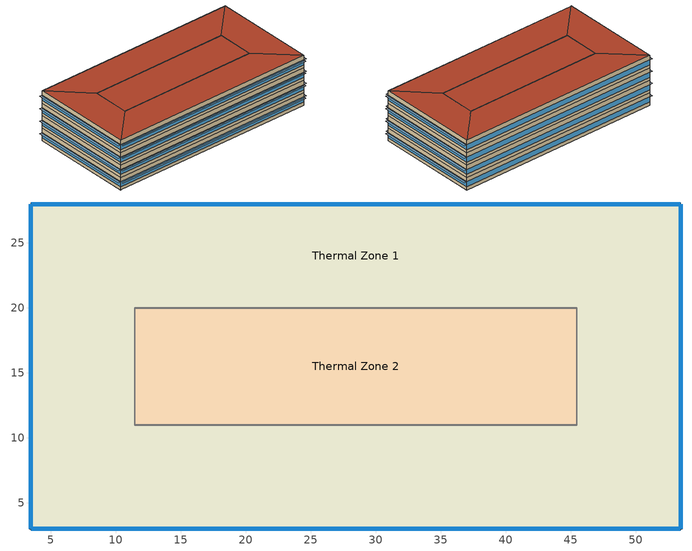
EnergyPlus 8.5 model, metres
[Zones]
Thermal Zone 1
 floor ground (ExtSlabCarpet 4in ClimateZone 1-8): 45.45,10.99 53.45,2.99 3.45,2.99 11.45,10.99 z0; 53.45,27.99 53.45,2.99 45.45,10.99 45.45,19.99 z0; 53.45,27.99 45.45,19.99 11.45,19.99 3.45,27.99 z0; 3.45,27.99 11.45,19.99 11.45,10.99 3.45,2.99 z0
 wall outside (001): 3.45,27.99 3.45,2.99 53.45,2.99 53.45,27.99 3.45,27.99 z0:3.05; 3.45,27.99 3.45,2.99 53.45,2.99 53.45,27.99 3.45,27.99 z9.14:12.19; 3.45,2.99 53.45,2.99 53.45,27.99 3.45,27.99 3.45,2.99 z3.05:6.1; 3.45,2.99 53.45,2.99 53.45,27.99 3.45,27.99 3.45,2.99 z6.1:9.14
 wall to Thermal Zone 2 (Interior Wall): 45.45,19.99 45.45,10.99 11.45,10.99 11.45,19.99 45.45,19.99 z9.14:12.19; 45.45,19.99 45.45,10.99 11.45,10.99 11.45,19.99 45.45,19.99 z0:3.05; 45.45,10.99 11.45,10.99 11.45,19.99 45.45,19.99 45.45,10.99 z3.05:6.1; 45.45,10.99 11.45,10.99 11.45,19.99 45.45,19.99 45.45,10.99 z6.1:9.14
 window (ASHRAE 189.1-2009 ExtWindow ClimateZone 1): 3.45,27.96 3.45,3.01 / 53.45,3.01 53.45,27.96 / 3.47,2.99 53.42,2.99 / 53.42,27.99 3.47,27.99 z0.76:1.98; 3.45,27.96 3.45,3.01 / 53.45,3.01 53.45,27.96 z9.9:11.13; 53.42,27.99 3.47,27.99 / 3.47,2.99 53.42,2.99 z9.9:11.12; 3.47,2.99 53.42,2.99 / 3.45,27.96 3.45,3.01 / 53.45,3.01 53.45,27.96 / 53.42,27.99 3.47,27.99 z3.81:5.03; 3.47,2.99 53.42,2.99 / 3.45,27.96 3.45,3.01 / 53.45,3.01 53.45,27.96 / 53.42,27.99 3.47,27.99 z6.86:8.08
 roof outside (ASHRAE 189.1-2009 ExtRoof IEAD ClimateZone 1): 3.45,2.99 11.45,10.99 11.45,19.99 3.45,27.99 z12.19; 53.45,2.99 53.45,27.99 45.45,19.99 45.45,10.99 z12.19; 45.45,19.99 53.45,27.99 3.45,27.99 11.45,19.99 z12.19; 53.45,2.99 45.45,10.99 11.45,10.99 3.45,2.99 z12.19
Thermal Zone 2
 floor ground (ExtSlabCarpet 4in ClimateZone 1-8): 45.45,19.99 45.45,10.99 11.45,10.99 11.45,19.99 z0
 roof outside (ASHRAE 189.1-2009 ExtRoof IEAD ClimateZone 1): 45.45,10.99 45.45,19.99 11.45,19.99 11.45,10.99 z12.19
shading: 53.42,2.38 53.42,2.99 3.47,2.99 3.47,2.38 z11.12; 54.06,3.01 54.06,27.96 53.45,27.96 53.45,3.01 z5.03; 53.42,2.38 53.42,2.99 3.47,2.99 3.47,2.38 z1.98; 3.45,3.01 3.45,27.96 2.84,27.96 2.84,3.01 z1.98; 3.45,3.01 3.45,27.96 2.84,27.96 2.84,3.01 z5.03; 53.42,2.38 53.42,2.99 3.47,2.99 3.47,2.38 z8.08; 53.42,2.38 53.42,2.99 3.47,2.99 3.47,2.38 z5.03; 54.06,3.01 54.06,27.96 53.45,27.96 53.45,3.01 z1.98; 54.06,3.01 54.06,27.96 53.45,27.96 53.45,3.01 z8.08; 54.06,3.01 54.06,27.96 53.45,27.96 53.45,3.01 z11.13; 3.45,3.01 3.45,27.96 2.84,27.96 2.84,3.01 z11.13; 3.45,3.01 3.45,27.96 2.84,27.96 2.84,3.01 z8.08
[Building]
Building 1
[Site:Location]
ACAPULCO: Latitude {deg}=16.77; Longitude {deg}=-99.75; Time Zone {hr}=-6; Elevation {m}=5
[SizingPeriod:DesignDay] Day of Month=21; Dry-Bulb Temperature Range Modifier Type=DefaultMultipliers; Rain Indicator=No; Snow Indicator=No; Daylight Saving Time Indicator=No
Name | Month | Day Type | Maximum Dry-Bulb Temperature {C} | Daily Dry-Bulb Temperature Range {deltaC} | Humidity Condition Type | Wetbulb or DewPoint at Maximum Dry-Bulb {C} | Barometric Pressure {Pa} | Wind Speed {m/s} | Wind Direction {deg} | Solar Model Indicator | ASHRAE Clear Sky Optical Depth for Beam Irradiance (taub) | ASHRAE Clear Sky Optical Depth for Diffuse Irradiance (taud) | Enthalpy at Maximum Dry-Bulb {J/kg} | Sky Clearness
ACAPULCO Ann Clg .4% Condns DB=>MWB | 8 | SummerDesignDay | 33.7 | 7 | Wetbulb | 26.8 | 101265 | 4.4 | 240 | ASHRAETau | 0.458 | 2.227
ACAPULCO Ann Clg .4% Condns DP=>MDB | 8 | SummerDesignDay | 31.3 | 7 | Dewpoint | 26.9 | 101265 | 4.4 | 240 | ASHRAETau | 0.458 | 2.227
ACAPULCO Ann Clg .4% Condns Enth=>MDB | 8 | SummerDesignDay | 32.6 | 7 | Enthalpy |  | 101265 | 4.4 | 240 | ASHRAETau | 0.458 | 2.227 | 89500
ACAPULCO Ann Clg .4% Condns WB=>MDB | 8 | SummerDesignDay | 32.4 | 7 | Wetbulb | 28 | 101265 | 4.4 | 240 | ASHRAETau | 0.458 | 2.227
ACAPULCO Ann Htg 99.6% Condns DB | 1 | WinterDesignDay | 19.8 | 0 | Wetbulb | 19.8 | 101265 | 1.3 | 0 | ASHRAEClearSky |  |  |  | 0
ACAPULCO Ann Htg Wind 99.6% Condns WS=>MCDB | 1 | WinterDesignDay | 29 | 0 | Wetbulb | 29 | 101265 | 8.3 | 0 | ASHRAEClearSky |  |  |  | 0
ACAPULCO Ann Hum_n 99.6% Condns DP=>MCDB | 1 | WinterDesignDay | 23.2 | 0 | Dewpoint | 14.1 | 101265 | 1.3 | 0 | ASHRAEClearSky |  |  |  | 0
Piacenza Ann Clg .4% Condns DB=>MWB | 8 | SummerDesignDay | 33.1 | 11.9 | Wetbulb | 22.7 | 99726 | 2.3 | 90 | ASHRAETau | 0.48 | 1.935
Piacenza Ann Clg .4% Condns DP=>MDB | 8 | SummerDesignDay | 27.4 | 11.9 | Dewpoint | 23 | 99726 | 2.3 | 90 | ASHRAETau | 0.48 | 1.935
Piacenza Ann Clg .4% Condns Enth=>MDB | 8 | SummerDesignDay | 30.3 | 11.9 | Enthalpy |  | 99726 | 2.3 | 90 | ASHRAETau | 0.48 | 1.935 | 74900
Piacenza Ann Clg .4% Condns WB=>MDB | 8 | SummerDesignDay | 30.1 | 11.9 | Wetbulb | 24.6 | 99726 | 2.3 | 90 | ASHRAETau | 0.48 | 1.935
Piacenza Ann Htg 99.6% Condns DB | 1 | WinterDesignDay | -6.1 | 0 | Wetbulb | -6.1 | 99726 | 2 | 250 | ASHRAEClearSky |  |  |  | 0
Piacenza Ann Htg Wind 99.6% Condns WS=>MCDB | 1 | WinterDesignDay | 5.8 | 0 | Wetbulb | 5.8 | 99726 | 8.9 | 250 | ASHRAEClearSky |  |  |  | 0
Piacenza Ann Hum_n 99.6% Condns DP=>MCDB | 1 | WinterDesignDay | 3.5 | 0 | Dewpoint | -11.3 | 99726 | 2 | 250 | ASHRAEClearSky |  |  |  | 0
[Material] Thermal Absorptance=0.9
Name | Roughness | Thickness {m} | Conductivity {W/m-K} | Density {kg/m3} | Specific Heat {J/kg-K} | Solar Absorptance | Visible Absorptance
1/2IN Gypsum | Smooth | 0.0127 | 0.16 | 784.9 | 830 | 0.4 | 0.4
F16 Acoustic tile | MediumSmooth | 0.0191 | 0.06 | 368 | 590 | 0.3 | 0.3
G01a 19mm gypsum board | MediumSmooth | 0.019 | 0.16 | 800 | 1090 | 0.4 | 0.4
G05 25mm wood | MediumSmooth | 0.0254 | 0.15 | 608 | 1630 | 0.5 | 0.5
I01 25mm insulation board | MediumRough | 0.0254 | 0.03 | 43 | 1210 | 0.6 | 0.6
M11 100mm lightweight concrete | MediumRough | 0.1016 | 0.53 | 1280 | 840 | 0.5 | 0.5
MAT-CC05 4 HW CONCRETE | Rough | 0.1016 | 1.311 | 2240 | 836.8 | 0.85 | 0.85
Metal Decking | MediumSmooth | 0.0015 | 45.006 | 7680 | 418.4 | 0.6 | 0.6
Roof Insulation [18] | MediumRough | 0.1693 | 0.049 | 265 | 836.8 | 0.7 | 0.7
Roof Membrane | VeryRough | 0.0095 | 0.16 | 1121.29 | 1460 | 0.7 | 0.7
[Material:AirGap]
Name | Thermal Resistance {m2-K/W}
F04 Wall air space resistance | 0.15
F05 Ceiling air space resistance | 0.18
[Material:NoMass]
CP02 CARPET PAD: Roughness=Smooth; Thermal Resistance {m2-K/W}=0.1; Thermal Absorptance=0.9; Solar Absorptance=0.8; Visible Absorptance=0.8
[WindowMaterial:Glazing]
Theoretical Glass [167]: Optical Data Type=SpectralAverage; Thickness {m}=0.003; Solar Transmittance at Normal Incidence=0.2374; Front Side Solar Reflectance at Normal Incidence=0.7126; Back Side Solar Reflectance at Normal Incidence=0; Visible Transmittance at Normal Incidence=0.2512; Front Side Visible Reflectance at Normal Incidence=0.6988; Back Side Visible Reflectance at Normal Incidence=0; Infrared Transmittance at Normal Incidence=0; Front Side Infrared Hemispherical Emissivity=0.985; Back Side Infrared Hemispherical Emissivity=0.985; Conductivity {W/m-K}=2.1073; Dirt Correction Factor for Solar and Visible Transmittance=1; Solar Diffusing=No
[Construction]
001: G01a 19mm gypsum board, G05 25mm wood, I01 25mm insulation board, 1/2IN Gypsum
ASHRAE 189.1-2009 ExtRoof IEAD ClimateZone 1: Roof Membrane, Roof Insulation [18], Metal Decking
ASHRAE 189.1-2009 ExtWindow ClimateZone 1: Theoretical Glass [167]
ExtSlabCarpet 4in ClimateZone 1-8: MAT-CC05 4 HW CONCRETE, CP02 CARPET PAD
Interior Ceiling: M11 100mm lightweight concrete, F05 Ceiling air space resistance, F16 Acoustic tile
Interior Floor: F16 Acoustic tile, F05 Ceiling air space resistance, M11 100mm lightweight concrete
Interior Wall: G01a 19mm gypsum board, F04 Wall air space resistance, G01a 19mm gypsum board
[Zone] Part of Total Floor Area=Yes
Thermal Zone 1; Thermal Zone 2
[InternalMass]
Name | Construction | Zone | Surface Area {m2}
Merged Surface 101 - Surface 119; Merged Surface 105 - Surface 95; Merged Surface 107 - Surface 117; Merged Surface 11 - Surface 29; Merged Surface 15 - Surface 5; Merged Surface 17 - Surface 27; Merged Surface 3 - Surface 9; Merged Surface 33 - Surface 39; Merged Surface 35 - Surface 45; Merged Surface 41 - Surface 59; Merged Surface 47 - Surface 57; Merged Surface 63 - Surface 69; Merged Surface 65 - Surface 75; Merged Surface 71 - Surface 89; Merged Surface 77 - Surface 87; Merged Surface 93 - Surface 99 | Interior Wall | Thermal Zone 1 | 34.4842
Merged Surface 103 - Surface 78 | Interior Floor | Thermal Zone 1 | 136
Merged Surface 115 - Surface 90; Merged Surface 31 - Surface 6 | Interior Floor | Thermal Zone 1 | 336
Merged Surface 12 - Surface 37; Merged Surface 18 - Surface 43; Merged Surface 42 - Surface 67; Merged Surface 48 - Surface 73; Merged Surface 72 - Surface 97 | Interior Ceiling | Thermal Zone 1 | 136
Merged Surface 30 - Surface 55; Merged Surface 36 - Surface 61; Merged Surface 60 - Surface 85; Merged Surface 66 - Surface 91 | Interior Ceiling | Thermal Zone 1 | 336
Merged Surface 109 - Surface 84 | Interior Floor | Thermal Zone 2 | 306
Merged Surface 24 - Surface 49; Merged Surface 54 - Surface 79 | Interior Ceiling | Thermal Zone 2 | 306
[ZoneControl:Thermostat] Control Object Type 1=ThermostatSetpoint:DualSetpoint
Name | Zone or ZoneList | Control Type Schedule | Control Name 1
Thermal Zone 1 Thermostat | Thermal Zone 1 | Thermal Zone 1 Thermostat Schedule | Thermal Zone 1 Thermostat 1
Thermal Zone 2 Thermostat | Thermal Zone 2 | Thermal Zone 2 Thermostat Schedule | Thermal Zone 2 Thermostat 1
[ThermostatSetpoint:DualSetpoint] Heating Setpoint Temperature Schedule=Medium Office HtgSetp; Cooling Setpoint Temperature Schedule=Medium Office ClgSetp
Thermal Zone 1 Thermostat 1; Thermal Zone 2 Thermostat 1
[Sizing:Zone] Zone Cooling Design Supply Air Temperature Input Method=SupplyAirTemperature; Zone Cooling Design Supply Air Temperature {C}=14; Zone Cooling Design Supply Air Temperature Difference {deltaC}=11.11; Zone Heating Design Supply Air Temperature Input Method=SupplyAirTemperature; Zone Heating Design Supply Air Temperature {C}=40; Zone Heating Design Supply Air Temperature Difference {deltaC}=11.11; Zone Cooling Design Supply Air Humidity Ratio {kgWater/kgDryAir}=0.0085; Zone Heating Design Supply Air Humidity Ratio {kgWater/kgDryAir}=0.008; Cooling Design Air Flow Method=DesignDay; Cooling Design Air Flow Rate {m3/s}=0; Cooling Minimum Air Flow per Zone Floor Area {m3/s-m2}=0.000762; Cooling Minimum Air Flow {m3/s}=0; Cooling Minimum Air Flow Fraction=0; Heating Design Air Flow Method=DesignDay; Heating Design Air Flow Rate {m3/s}=0; Heating Maximum Air Flow per Zone Floor Area {m3/s-m2}=0.002032; Heating Maximum Air Flow {m3/s}=0.141576; Heating Maximum Air Flow Fraction=0.3; Account for Dedicated Outdoor Air System=No
Name | Design Specification Outdoor Air Object | Design Specification Zone Air Distribution Object
Thermal Zone 1 | 189.1-2009 - Office - OpenOffice - CZ1-3 Ventilation | Thermal Zone 1 Design Spec Zone Air Dist
Thermal Zone 2 | 189.1-2009 - Office - Corridor - CZ1-3 Ventilation | Thermal Zone 2 Design Spec Zone Air Dist
[DesignSpecification:ZoneAirDistribution] Zone Air Distribution Effectiveness in Cooling Mode=1; Zone Air Distribution Effectiveness in Heating Mode=1
Thermal Zone 1 Design Spec Zone Air Dist; Thermal Zone 2 Design Spec Zone Air Dist
[DesignSpecification:OutdoorAir] Outdoor Air Method=Sum; Outdoor Air Flow per Zone {m3/s}=0; Outdoor Air Flow Air Changes per Hour {1/hr}=0
Name | Outdoor Air Flow per Person {m3/s-person} | Outdoor Air Flow per Zone Floor Area {m3/s-m2}
189.1-2009 - Office - OpenOffice - CZ1-3 Ventilation | 0.00943895 | 0
189.1-2009 - Office - Corridor - CZ1-3 Ventilation | 0 | 0.000254
[ZoneVentilation:DesignFlowRate]
Name | Zone or ZoneList | Schedule | Design Flow Rate Calculation Method | Flow Rate per Person {m3/s-person} | Flow Rate per Zone Floor Area {m3/s-m2}
Thermal Zone 1 Ventilation per Person | Thermal Zone 1 | Office Work Occ | Flow/Person | 0.00943895
Thermal Zone 2 Ventilation per Floor Area | Thermal Zone 2 | Always_On | Flow/Area |  | 0.000254
[Zone equipment]
Thermal Zone 1: Thermal Zone 1 Ideal Loads Air System
Thermal Zone 2: Thermal Zone 2 Ideal Loads Air System
[ZoneHVAC:IdealLoadsAirSystem] Maximum Heating Supply Air Temperature {C}=50; Minimum Cooling Supply Air Temperature {C}=13; Maximum Heating Supply Air Humidity Ratio {kgWater/kgDryAir}=0.0156; Minimum Cooling Supply Air Humidity Ratio {kgWater/kgDryAir}=0.0077; Heating Limit=NoLimit; Cooling Limit=NoLimit; Dehumidification Control Type=ConstantSensibleHeatRatio; Cooling Sensible Heat Ratio=0.7; Humidification Control Type=None; Demand Controlled Ventilation Type=None; Outdoor Air Economizer Type=NoEconomizer; Heat Recovery Type=None; Sensible Heat Recovery Effectiveness=0.7; Latent Heat Recovery Effectiveness=0.65
Thermal Zone 1 Ideal Loads Air System; Thermal Zone 2 Ideal Loads Air System
[Schedule:Compact]
Thermal Zone 1 Thermostat Schedule; Thermal Zone 2 Thermostat Schedule: Through: 12/31, For: AllDays, Until: 24:00, 4
[Schedule:Day:Interval]
Medium Office HtgSetp Rule 1 Day Schedule; Medium Office HtgSetp Summer Design Day: No, 24:00, 15.6
Medium Office HtgSetp Default Schedule: No, 06:00, 15.6, 22:00, 21, 24:00, 15.6
Medium Office HtgSetp Rule 2 Day Schedule: No, 06:00, 15.6, 18:00, 21, 24:00, 15.6
Medium Office HtgSetp Winter Design Day: No, 24:00, 21
Medium Office ClgSetp Rule 1 Day Schedule; Medium Office ClgSetp Winter Design Day: No, 24:00, 26.7
Medium Office ClgSetp Default Schedule; Medium Office ClgSetp Summer Design Day: No, 06:00, 26.7, 22:00, 24, 24:00, 26.7
Medium Office ClgSetp Rule 2 Day Schedule: No, 06:00, 26.7, 18:00, 24, 24:00, 26.7
Office Bldg Occ Default Schedule: No, 06:00, 0, 07:00, 0.1, 08:00, 0.2, 12:00, 0.85, 13:00, 0.5, 17:00, 0.85, 18:00, 0.7, 20:00, 0.4, 22:00, 0.1, 24:00, 0.05
Office Bldg Occ Rule 1 Day Schedule; Office Bldg Occ Winter Design Day: No, 24:00, 0
Office Bldg Occ Rule 2 Day Schedule: No, 06:00, 0, 08:00, 0.1, 14:00, 0.4, 17:00, 0.1, 24:00, 0
Office Bldg Occ Summer Design Day: No, 06:00, 0, 22:00, 1, 24:00, 0.05
[Schedule:Week:Daily]
Schedule:Week:Daily {f6491072-b347-4690-a6f6-a649c80a2713}: Medium Office HtgSetp Rule 1 Day Schedule, Medium Office HtgSetp Default Schedule, Medium Office HtgSetp Default Schedule, Medium Office HtgSetp Default Schedule, Medium Office HtgSetp Default Schedule, Medium Office HtgSetp Default Schedule, Medium Office HtgSetp Rule 2 Day Schedule, Medium Office HtgSetp Default Schedule, Medium Office HtgSetp Summer Design Day, Medium Office HtgSetp Winter Design Day, Medium Office HtgSetp Default Schedule, Medium Office HtgSetp Default Schedule
Schedule:Week:Daily {8087ad13-2091-4483-80e4-fa5c138bf846}: Medium Office ClgSetp Rule 1 Day Schedule, Medium Office ClgSetp Default Schedule, Medium Office ClgSetp Default Schedule, Medium Office ClgSetp Default Schedule, Medium Office ClgSetp Default Schedule, Medium Office ClgSetp Default Schedule, Medium Office ClgSetp Rule 2 Day Schedule, Medium Office ClgSetp Default Schedule, Medium Office ClgSetp Summer Design Day, Medium Office ClgSetp Winter Design Day, Medium Office ClgSetp Default Schedule, Medium Office ClgSetp Default Schedule
Schedule:Week:Daily {369fc9da-c044-4ea9-80cf-d35960ab937e}: Office Bldg Occ Rule 1 Day Schedule, Office Bldg Occ Default Schedule, Office Bldg Occ Default Schedule, Office Bldg Occ Default Schedule, Office Bldg Occ Default Schedule, Office Bldg Occ Default Schedule, Office Bldg Occ Rule 2 Day Schedule, Office Bldg Occ Default Schedule, Office Bldg Occ Summer Design Day, Office Bldg Occ Winter Design Day, Office Bldg Occ Default Schedule, Office Bldg Occ Default Schedule
[Schedule:Year]
Medium Office HtgSetp: Schedule:Week:Daily {f6491072-b347-4690-a6f6-a649c80a2713}, 1, 1, 12, 31
Medium Office ClgSetp: Schedule:Week:Daily {8087ad13-2091-4483-80e4-fa5c138bf846}, 1, 1, 12, 31
Office Work Occ: Schedule:Week:Daily {369fc9da-c044-4ea9-80cf-d35960ab937e}, 1, 1, 12, 31
[Schedule:Constant]
Always_On: Hourly Value=1
